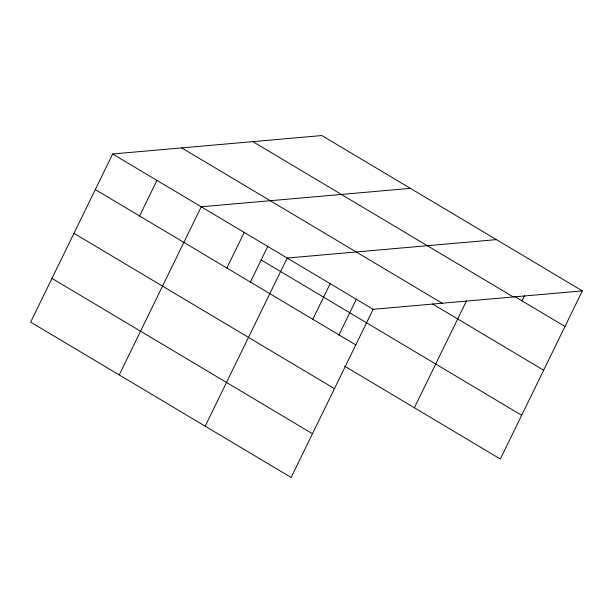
<?xml version="1.0" encoding="UTF-8"?>
<svg xmlns="http://www.w3.org/2000/svg" width="613" height="613" viewBox="0 0 613 613"><rect width="100%" height="100%" fill="white"/><g stroke="black" fill="none" stroke-linecap="round" stroke-linejoin="round"><path stroke-width="0.92" d="M582.35 290.876L321.856 135.55L112.662 153.978L30.65 322.124L291.144 477.45L373.148 309.304L582.35 290.876L500.338 459.022L344.636 366.176M139.58 215.983L156.943 180.383M119.221 374.934L201.225 206.788L410.426 188.36M226.841 268.019L244.212 232.419M250.303 282.256L267.82 246.349M205.179 426.196L287.19 258.05L496.384 239.622M312.806 319.281L330.169 283.673M338.874 335.066L356.383 299.167M414.38 407.768L466.47 300.952M522 300.853L524.483 295.765M514.705 296.5L564.987 326.484M252.824 141.626L513.319 296.96M181.693 147.894L442.188 303.228M432.548 303.971L543.654 370.221M112.662 153.978L373.148 309.304M261.184 259.958L521.671 415.285M95.299 189.578L355.785 344.912M73.958 233.315L334.453 388.65M51.982 278.379L312.477 433.713"/></g></svg>
